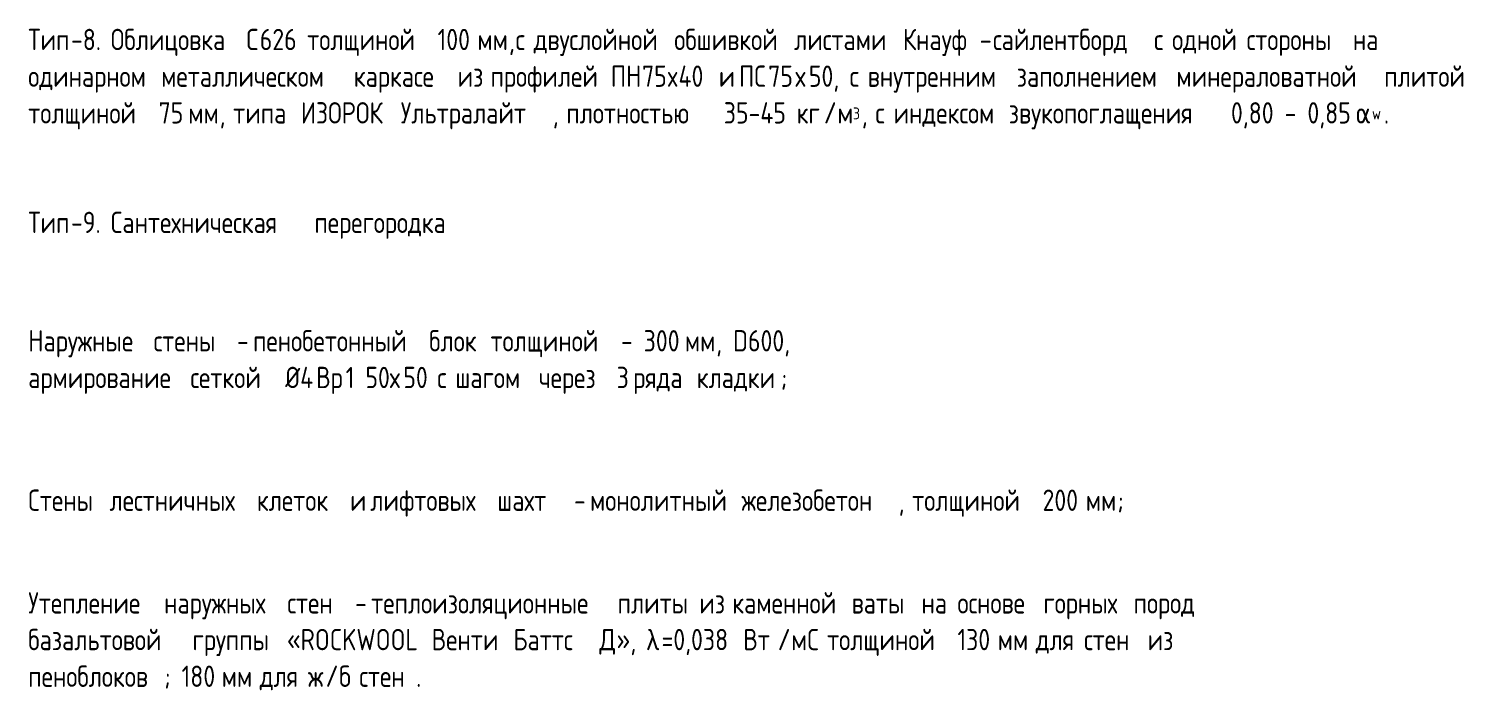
# Model space of a CAD drawing. Header units: millimetres. Extents: x -60946 to 138510, y -262288 to 24501.
# Drawn here: x 90196 to 98266, y -147106 to -143384 of the extents above; entities that cross this region are included whole.
import ezdxf

# ---------------------------------------------------------------- set-up
doc = ezdxf.new("R2010")
doc.units = ezdxf.units.MM
doc.layers.add('Аннотация', color=7, linetype='Continuous', lineweight=20)
doc.styles.add('GOST Common_5', font='', dxfattribs={"width": 0.85, "height": 250})
doc.styles.add('GOST Common_6', font='', dxfattribs={"width": 0.9, "height": 140})
doc.styles.add('GOST Common_7', font='', dxfattribs={"width": 0.9, "height": 120})
doc.styles.add('GOST Common_8', font='', dxfattribs={"width": 0.9, "height": 66.601161})
doc.styles.get('GOST Common_5').set_extended_font_data('GOST Common')
doc.styles.get('GOST Common_6').set_extended_font_data('GOST Common')
doc.styles.get('GOST Common_7').set_extended_font_data('GOST Common')
doc.styles.get('GOST Common_8').set_extended_font_data('GOST Common')

msp = doc.modelspace()

# ---------------------------------------------------------------- texts
at = {"layer": 'Аннотация', "lineweight": 9, "attachment_point": 1}
for s, insert, char_height, width, style in [('Тип', (90193.6893, -143385.2175), 120, 291.493575, 'GOST Common_5'), ('-8. ', (90434.1955, -143385.2175), 120, 271.29105, 'GOST Common_5'), ('Облицовка', (90658.033, -143385.2175), 120, 877.3668, 'GOST Common_5'), ('\\fGOST Common|b0|i0|c204|p34|;\\W.9;С', (91420.033, -143385.2175), 120, 92.3544, 'GOST Common_5'), ('626 ', (91496.233, -143385.2175), 120, 323.2404, 'GOST Common_5'), ('толщиной', (91762.933, -143385.2175), 120, 813.87315, 'GOST Common_5'), (' 100 ', (92434.4455, -143385.2175), 120, 346.329, 'GOST Common_5'), ('двуслойной', (93036.9018, -143385.2175), 120, 911.9997, 'GOST Common_5'), ('обшивкой', (93827.4768, -143385.2175), 120, 770.582025, 'GOST Common_5'), ('Кнауф', (95113.3518, -143385.2175), 120, 522.379575, 'GOST Common_5'), ('сайлентборд', (95620.558, -143385.2175), 120, 1050.5313, 'GOST Common_5'), ('одной', (96627.8268, -143385.2175), 120, 461.772, 'GOST Common_5'), ('мм', (92720.1955, -143385.2175), 120, 213.56955, 'GOST Common_5'), ('\\fGOST Common|b0|i0|c204|p34|;\\W.9;с', (92934.508, -143385.2175), 120, 77.924025, 'GOST Common_5'), ('листами', (94501.3705, -143385.2175), 120, 695.544075, 'GOST Common_5'), ('\\fGOST Common|b0|i0|c204|p34|;\\W.9;-', (95544.358, -143385.2175), 120, 92.3544, 'GOST Common_5'), ('\\fGOST Common|b0|i0|c204|p34|;\\W.9;с', (96525.433, -143385.2175), 120, 77.924025, 'GOST Common_5'), ('стороны', (97046.9268, -143385.2175), 120, 678.227625, 'GOST Common_5'), ('на', (97644.6205, -143385.2175), 120, 199.139175, 'GOST Common_5'), ('\\fGOST Common|b0|i0|c204|p34|;\\W.9;,', (92896.408, -143385.2175), 120, 46.1772, 'GOST Common_5'), ('одинарном', (90193.6893, -143591.5925), 120, 860.05035, 'GOST Common_5'), ('металлическом', (90941.4018, -143591.5925), 120, 1266.986925, 'GOST Common_5'), ('каркасе', (92024.8705, -143591.5925), 120, 660.911175, 'GOST Common_5'), ('из', (92608.2768, -143591.5925), 120, 178.93665, 'GOST Common_5'), ('профилей', (92794.0143, -143591.5925), 120, 773.4681, 'GOST Common_5'), ('ПН', (93470.2893, -143591.5925), 120, 213.56955, 'GOST Common_5'), ('75x40 ', (93646.5018, -143591.5925), 120, 522.379575, 'GOST Common_5'), ('\\fGOST Common|b0|i0|c204|p34|;\\W.9;и', (94077.508, -143591.5925), 120, 92.3544, 'GOST Common_5'), ('ПС', (94191.808, -143591.5925), 120, 199.139175, 'GOST Common_5'), ('75', (94356.1143, -143591.5925), 120, 184.7088, 'GOST Common_5'), ('\\fGOST Common|b0|i0|c204|p34|;\\W.9;х', (94508.5143, -143591.5925), 120, 92.3544, 'GOST Common_5'), ('50, ', (94584.7143, -143591.5925), 120, 277.0632, 'GOST Common_5'), ('\\fGOST Common|b0|i0|c204|p34|;\\W.9;с', (94813.3143, -143591.5925), 120, 77.924025, 'GOST Common_5'), ('внутренним', (94915.708, -143591.5925), 120, 969.7212, 'GOST Common_5'), ('заполнением', (95753.908, -143591.5925), 120, 1041.873075, 'GOST Common_5'), ('минераловатной', (96651.6393, -143591.5925), 120, 1370.885625, 'GOST Common_5'), ('плитой', (97820.833, -143591.5925), 120, 588.7593, 'GOST Common_5'), ('толщиной', (90193.6893, -143797.9675), 120, 813.87315, 'GOST Common_5'), (' 75 ', (90865.2018, -143797.9675), 120, 277.0632, 'GOST Common_5'), ('ИЗОРОК', (91727.2143, -143797.9675), 120, 634.9365, 'GOST Common_5'), ('Ультралайт', (92289.1893, -143797.9675), 120, 1036.100925, 'GOST Common_5'), (' 35-45 ', (94044.1705, -143797.9675), 120, 571.44285, 'GOST Common_5'), ('\\fGOST Common|b0|i0|c204|p34|;\\W.9;/', (94668.058, -143797.9675), 120, 92.3544, 'GOST Common_5'), (' 0,80 - 0,85 ', (96896.908, -143797.9675), 120, 923.544, 'GOST Common_5'), ('мм', (91093.8018, -143797.9675), 120, 213.56955, 'GOST Common_5'), ('типа', (91346.2143, -143797.9675), 120, 415.5948, 'GOST Common_5'), ('плотностью', (93220.258, -143797.9675), 120, 998.58195, 'GOST Common_5'), ('кг', (94515.658, -143797.9675), 120, 184.7088, 'GOST Common_5'), ('\\fGOST Common|b0|i0|c204|p34|;\\W.9;м', (94744.258, -143797.9675), 120, 106.784775, 'GOST Common_5'), ('\\fGOST Common|b0|i0|c204|p34|;\\W.9;3', (94832.3643, -143827.731), 66.601161, 60.607575, 'GOST Common_6'), ('\\fGOST Common|b0|i0|c204|p34|;\\W.9;с', (94958.5705, -143797.9675), 120, 77.924025, 'GOST Common_5'), ('индексом', (95060.9643, -143797.9675), 120, 738.8352, 'GOST Common_5'), ('звукопоглащения', (95708.6643, -143797.9675), 120, 1440.151425, 'GOST Common_5'), ('α', (97658.908, -143797.9675), 120, 112.556925, 'GOST Common_7'), ('\\fGOST Common|b0|i0|c204|p34|;\\W.9;w', (97751.7768, -143827.731), 66.601161, 80.8101, 'GOST Common_6'), (', ', (91270.0143, -143797.9675), 120, 92.3544, 'GOST Common_5'), (', ', (93144.058, -143797.9675), 120, 92.3544, 'GOST Common_5'), (', ', (94882.3705, -143797.9675), 120, 92.3544, 'GOST Common_5'), ('\\fGOST Common|b0|i0|c204|p34|;\\W.9;.', (97818.4518, -143797.9675), 120, 40.40505, 'GOST Common_5'), ('Тип', (90193.6893, -144414.0354), 120, 291.493575, 'GOST Common_5'), ('-9. ', (90434.1955, -144414.0354), 120, 271.29105, 'GOST Common_5'), ('Сантехническая', (90658.033, -144414.0354), 120, 1342.024875, 'GOST Common_5'), ('перегородка', (91803.4143, -144414.0354), 120, 1030.328775, 'GOST Common_5'), ('Наружные', (90193.6893, -145080.1815), 120, 808.101, 'GOST Common_5'), ('пенобетонный', (91458.133, -145080.1815), 120, 1154.43, 'GOST Common_5'), ('блок', (92448.733, -145080.1815), 120, 372.303675, 'GOST Common_5'), ('толщиной', (92794.0143, -145080.1815), 120, 813.87315, 'GOST Common_5'), (' - 300 ', (93465.5268, -145080.1815), 120, 510.835275, 'GOST Common_5'), (', D600, ', (94063.2205, -145080.1815), 120, 568.556775, 'GOST Common_5'), ('стены', (90898.5393, -145080.1815), 120, 493.518825, 'GOST Common_5'), (' - ', (91305.733, -145080.1815), 120, 184.7088, 'GOST Common_5'), ('мм', (93887.008, -145080.1815), 120, 213.56955, 'GOST Common_5'), ('армирование', (90193.6893, -145286.5565), 120, 1059.189525, 'GOST Common_5'), ('сеткой', (91105.708, -145286.5565), 120, 571.44285, 'GOST Common_5'), (' Ø4', (91577.1955, -145286.5565), 120, 285.721425, 'GOST Common_5'), ('Вр', (91812.9393, -145286.5565), 120, 202.02525, 'GOST Common_5'), ('1 50', (91979.6268, -145286.5565), 120, 300.1518, 'GOST Common_5'), ('\\fGOST Common|b0|i0|c204|p34|;\\W.9;х', (92227.2768, -145286.5565), 120, 92.3544, 'GOST Common_5'), ('50 ', (92303.4768, -145286.5565), 120, 230.886, 'GOST Common_5'), ('\\fGOST Common|b0|i0|c204|p34|;\\W.9;с', (92493.9768, -145286.5565), 120, 77.924025, 'GOST Common_5'), ('шагом', (92596.3705, -145286.5565), 120, 522.379575, 'GOST Common_5'), ('через', (93065.4768, -145286.5565), 120, 455.99985, 'GOST Common_5'), (' 3 ', (93441.7143, -145286.5565), 120, 187.594875, 'GOST Common_5'), ('ряда', (93596.4955, -145286.5565), 120, 386.73405, 'GOST Common_5'), ('кладки', (93953.683, -145286.5565), 120, 571.44285, 'GOST Common_5'), ('\\fGOST Common|b0|i0|c204|p34|;\\W.9;;', (94425.1705, -145286.5565), 120, 46.1772, 'GOST Common_5'), ('Стены', (90193.6893, -145977.1427), 120, 507.9492, 'GOST Common_5'), ('монолитный', (93353.608, -145977.1427), 120, 987.03765, 'GOST Common_5'), ('железобетон', (94206.0955, -145977.1427), 120, 1070.733825, 'GOST Common_5'), ('толщиной', (95165.7393, -145977.1427), 120, 813.87315, 'GOST Common_5'), (' 200 ', (95837.2518, -145977.1427), 120, 369.4176, 'GOST Common_5'), ('лестничных', (90650.8893, -145977.1427), 120, 958.1769, 'GOST Common_5'), ('клеток', (91479.5643, -145977.1427), 120, 588.7593, 'GOST Common_5'), ('\\fGOST Common|b0|i0|c204|p34|;\\W.9;и', (92003.4393, -145977.1427), 120, 92.3544, 'GOST Common_5'), ('лифтовых', (92117.7393, -145977.1427), 120, 819.6453, 'GOST Common_5'), ('шахт', (92832.1143, -145977.1427), 120, 447.341625, 'GOST Common_5'), (' - ', (93201.208, -145977.1427), 120, 184.7088, 'GOST Common_5'), ('мм', (96142.0518, -145977.1427), 120, 213.56955, 'GOST Common_5'), ('\\fGOST Common|b0|i0|c204|p34|;\\W.9;;', (96318.2643, -145977.1427), 120, 46.1772, 'GOST Common_5'), (', ', (95089.5393, -145977.1427), 120, 92.3544, 'GOST Common_5'), ('Утепление', (90193.6893, -146554.6107), 120, 880.252875, 'GOST Common_5'), ('наружных', (90958.0705, -146554.6107), 120, 793.670625, 'GOST Common_5'), ('стен', (91651.0143, -146554.6107), 120, 386.73405, 'GOST Common_5'), (' - ', (91970.1018, -146554.6107), 120, 184.7088, 'GOST Common_5'), ('теплоизоляционные', (92122.5018, -146554.6107), 120, 1633.51845, 'GOST Common_5'), ('плиты', (93508.3893, -146554.6107), 120, 510.835275, 'GOST Common_5'), ('из', (93967.9705, -146554.6107), 120, 178.93665, 'GOST Common_5'), ('каменной', (94153.708, -146554.6107), 120, 767.69595, 'GOST Common_5'), ('ваты', (94825.2205, -146554.6107), 120, 430.025175, 'GOST Common_5'), ('на', (95218.1268, -146554.6107), 120, 199.139175, 'GOST Common_5'), ('основе', (95420.533, -146554.6107), 120, 539.696025, 'GOST Common_5'), ('горных', (95903.9268, -146554.6107), 120, 568.556775, 'GOST Common_5'), ('пород', (96411.133, -146554.6107), 120, 461.772, 'GOST Common_5'), ('базальтовой', (90193.6893, -146760.9857), 120, 1073.6199, 'GOST Common_5'), (' «ROCKWOOL ', (91586.7205, -146760.9857), 120, 1062.0756, 'GOST Common_5'), ('Венти', (92463.0205, -146760.9857), 120, 510.835275, 'GOST Common_5'), ('Баттс', (92922.6018, -146760.9857), 120, 539.696025, 'GOST Common_5'), ('\\fGOST Common|b0|i0|c204|p34|;\\W.9;Д', (93405.9955, -146760.9857), 120, 118.329075, 'GOST Common_5'), ('\\fGOST Common|b0|i0|c161|p34|;\\W.9;λ', (93667.933, -146760.9857), 120, 106.784775, 'GOST Common_8'), ('=0,038 ', (93756.0393, -146760.9857), 120, 557.012475, 'GOST Common_5'), ('Вт', (94215.6205, -146760.9857), 120, 233.772075, 'GOST Common_5'), ('\\fGOST Common|b0|i0|c204|p34|;\\W.9;/', (94408.5018, -146760.9857), 120, 92.3544, 'GOST Common_5'), ('C ', (94572.808, -146760.9857), 120, 138.5316, 'GOST Common_5'), ('толщиной', (94687.108, -146760.9857), 120, 813.87315, 'GOST Common_5'), (' 130 ', (95358.6205, -146760.9857), 120, 349.215075, 'GOST Common_5'), ('из', (96489.7143, -146760.9857), 120, 178.93665, 'GOST Common_5'), ('группы', (91117.6143, -146760.9857), 120, 568.556775, 'GOST Common_5'), ('», ', (93503.6268, -146760.9857), 120, 199.139175, 'GOST Common_5'), ('\\fGOST Common|b0|i0|c204|p34|;\\W.9;м', (94484.7018, -146760.9857), 120, 106.784775, 'GOST Common_5'), ('мм', (95646.7518, -146760.9857), 120, 213.56955, 'GOST Common_5'), ('для', (95861.0643, -146760.9857), 120, 282.83535, 'GOST Common_5'), ('стен', (96132.5268, -146760.9857), 120, 386.73405, 'GOST Common_5'), ('пеноблоков', (90193.6893, -146967.3607), 120, 926.430075, 'GOST Common_5'), ('; 180 ', (90958.0705, -146967.3607), 120, 392.5062, 'GOST Common_5'), ('мм', (91281.9205, -146967.3607), 120, 213.56955, 'GOST Common_5'), ('для', (91496.233, -146967.3607), 120, 282.83535, 'GOST Common_5'), ('\\fGOST Common|b0|i0|c204|p34|;\\W.9;ж', (91767.6955, -146967.3607), 120, 118.329075, 'GOST Common_5'), ('\\fGOST Common|b0|i0|c204|p34|;\\W.9;/', (91865.3268, -146967.3607), 120, 92.3544, 'GOST Common_5'), ('\\fGOST Common|b0|i0|c204|p34|;\\W.9;б', (91941.5268, -146967.3607), 120, 92.3544, 'GOST Common_5'), ('стен', (92055.8268, -146967.3607), 120, 386.73405, 'GOST Common_5'), ('\\fGOST Common|b0|i0|c204|p34|;\\W.9;.', (92374.9143, -146967.3607), 120, 40.40505, 'GOST Common_5')]:
    msp.add_mtext(s, dxfattribs=dict(at, insert=insert, char_height=char_height, width=width, style=style))

doc.saveas('drawing.dxf')
